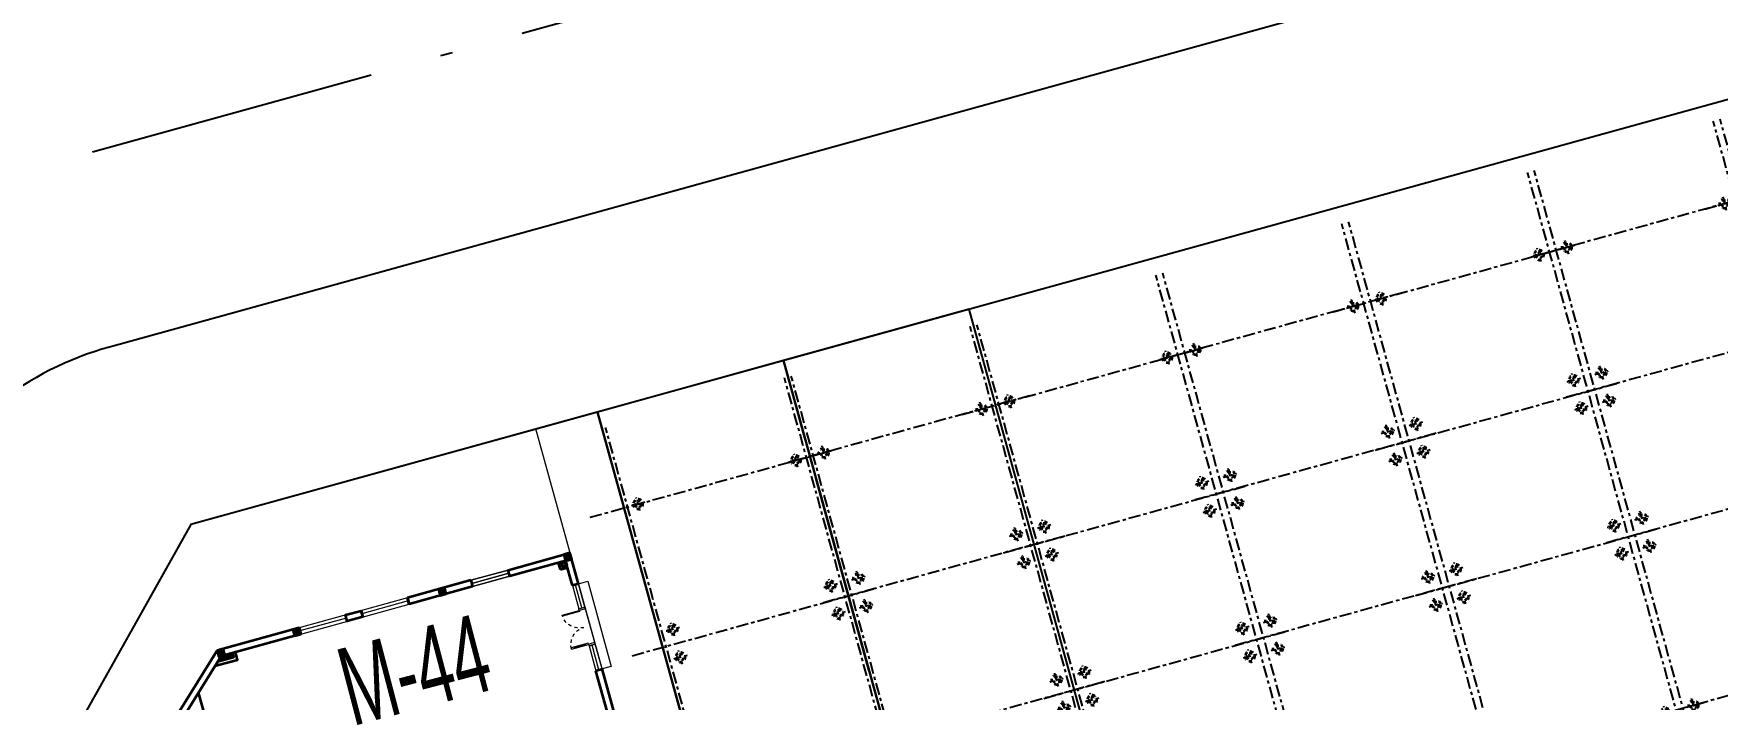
# Model space of a CAD drawing. Header units: metres. Extents: x 568006 to 1139366, y 2064802 to 4131555.
# Drawn here: x 568429.5 to 568482, y 2066380.7 to 2066401.4 of the extents above; entities that cross this region are included whole.
import ezdxf
from ezdxf.enums import TextEntityAlignment as Align
from ezdxf.xclip import XClip

# ---------------------------------------------------------------- set-up
doc = ezdxf.new("R2010")
doc.units = ezdxf.units.M
doc.header["$XCLIPFRAME"] = 0
for name, pattern in [('ACAD_ISO10W100', [18.5, 12, -3, 0.5, -3]), ('CENTER', [2, 1.25, -0.25, 0.25, -0.25]), ('CENTER2', [1.125, 0.75, -0.125, 0.125, -0.125]), ('HIDDEN', [0.375, 0.25, -0.125])]:
    doc.linetypes.add(name, pattern=pattern)
doc.layers.get('0').update_dxf_attribs({"linetype": 'CONTINUOUS'})
for name, color, linetype, lineweight in [('-CONCRETE', 1, 'CONTINUOUS', 35), ('-DIM', 9, 'CONTINUOUS', 13), ('-DOOR', 137, 'CONTINUOUS', 9), ('-LINE1', 7, 'CONTINUOUS', 18), ('-WALL', 4, 'CONTINUOUS', 35), ('hung-demlonha', 7, 'CONTINUOUS', 15)]:
    doc.layers.add(name, color=color, linetype=linetype, lineweight=lineweight)
for name, color, linetype in [('01.AXIS', 160, 'CENTER2'), ('CDC.01.AXIS', 160, 'CENTER2'), ('ChiaLo', 128, 'CENTER'), ('datOlienke', 42, 'CONTINUOUS'), ('ghi_chu', 7, 'CONTINUOUS'), ('LogDg', 7, 'CONTINUOUS'), ('LoLK', 6, 'CONTINUOUS'), ('TimDg', 222, 'CONTINUOUS'), ('ViaHeS', 32, 'CONTINUOUS')]:
    doc.layers.add(name, color=color, linetype=linetype)
doc.styles.add('kieuchuDim', font='arial.ttf', dxfattribs={"width": 0.75})
doc.styles.add('QH1', font='arialbd.ttf', dxfattribs={"width": 0.8})

# ---------------------------------------------------------------- blocks, each defined once
blk = doc.blocks.new('A$C758D662A')
at = {"linetype": 'HIDDEN', "ltscale": 500}
for radius in [300, 200]:
    blk.add_circle((0, 0), radius, dxfattribs=at)
at = {"layer": 'CDC.01.AXIS', "ltscale": 200}
for p, q in [((437, 0), (-437, 0)), ((0, 437), (0, -437))]:
    blk.add_line(p, q, dxfattribs=at)
blk = doc.blocks.new('MAU M1SH')
at = {"layer": '01.AXIS', "ltscale": 500}
for p, q in [((-370, 15724), (-370, -2671)), ((5410, 15724), (5410, -2671)), ((-1468, 14700), (6323, 14700)), ((-1468, 9100), (6323, 9100)), ((-1468, 4400), (6323, 4400)), ((-1575, -100), (6216, -100))]:
    blk.add_line(p, q, dxfattribs=at)
at = {"xscale": 0.5, "yscale": 0.5, "zscale": 0.5}
for p in [(-30, 14700), (5070, 14700), (-30, 9550), (5070, 9550), (-30, 8650), (5070, 8650), (-30, 4850), (5070, 4850), (-30, 3950), (5070, 3950), (-30, -100), (5070, -100)]:
    blk.add_blockref('A$C758D662A', p, dxfattribs=at)
blk = doc.blocks.new('*U268')
for p, q in [((-1110, 450), (-1150, 450)), ((-1110, 100), (-1150, 100)), ((-1130, 100), (-1130, 450)), ((-90, 450), (-50, 450)), ((-90, 100), (-50, 100)), ((-70, 100), (-70, 450))]:
    blk.add_line(p, q)
for points in [[(-1150, 0), (-1110, 0), (-1110, 550), (-1150, 550)], [(-50, 0), (-90, 0), (-90, 550), (-50, 550)], [(-1200, -200), (-1140, -200), (-1140, -40), (-1150, -40), (-1150, 0), (-1200, 0)], [(0, -200), (-60, -200), (-60, -40), (-50, -40), (-50, 0), (0, 0)]]:
    blk.add_lwpolyline(points, close=True)
at = {"linetype": 'HIDDEN', "ltscale": 0.1}
for centre, start, end in [((-1150, 0), 0, 90), ((-50, 0), 90, 180)]:
    blk.add_arc(centre, 550, start, end, dxfattribs=at)
blk = doc.blocks.new('A$C5C575821')
at = {"layer": '-CONCRETE'}
h = blk.add_hatch(color=256, dxfattribs=at)
h.dxf.hatch_style = 1
h.paths.add_polyline_path([(0, 200), (0, 0), (200, 0), (200, 200)])
blk.add_lwpolyline([(0, 0), (200, 0), (200, 200), (0, 200)], close=True, dxfattribs=at)
blk = doc.blocks.new('tmbc_khub')
at = {"layer": '-CONCRETE'}
for centre, radius in [((-270.33, 429.664), 0.055), ((-280.938, 426.74), 0.045), ((-280.829, 426.77), 0.045), ((-280.714, 426.802), 0.045)]:
    blk.add_circle(centre, radius, dxfattribs=at)
at = {"layer": '-DIM', "color": 6}
for p, q in [((-269.284, 434.417), (-258.617, 395.846)), ((-271.212, 433.884), (-260.545, 395.313))]:
    blk.add_line(p, q, dxfattribs=at)
at = {"layer": '-DOOR'}
for p, q in [((-272.069, 429.479), (-273.225, 429.159)), ((-273.225, 429.159), (-272.069, 429.479)), ((-272.042, 429.383), (-273.199, 429.063)), ((-273.199, 429.063), (-272.042, 429.383)), ((-272.016, 429.286), (-273.172, 428.966)), ((-273.172, 428.966), (-272.016, 429.286)), ((-269.142, 426.398), (-269.875, 429.048)), ((-275.175, 428.517), (-276.621, 428.117)), ((-277.103, 427.983), (-278.548, 427.583)), ((-277.129, 428.08), (-276.647, 428.213)), ((-277.076, 427.887), (-276.594, 428.021))]:
    blk.add_line(p, q, dxfattribs=at)
for points in [[(-269.675, 428.325), (-269.875, 429.048), (-270.067, 428.995), (-269.868, 428.272)], [(-278.521, 427.487), (-275.148, 428.42), (-275.201, 428.613), (-278.575, 427.68)], [(-269.142, 426.398), (-269.355, 427.169), (-269.548, 427.115), (-269.334, 426.344)]]:
    blk.add_lwpolyline(points, close=True, dxfattribs=at)
for points in [[(-269.771, 428.299), (-269.971, 429.021)], [(-269.238, 426.371), (-269.451, 427.142)]]:
    blk.add_lwpolyline(points, dxfattribs=at)
at = {"layer": '-LINE1'}
blk.add_lwpolyline([(-269.875, 429.048), (-269.586, 429.128), (-268.853, 426.477), (-269.142, 426.398)], dxfattribs=at)
at = {"layer": '-WALL'}
for p, q in [((-269.875, 429.048), (-270.141, 430.012)), ((-270.434, 429.495), (-270.493, 429.707)), ((-270.434, 429.495), (-270.222, 429.554)), ((-270.385, 429.581), (-270.425, 429.726)), ((-270.385, 429.581), (-270.241, 429.621)), ((-270.067, 428.995), (-270.281, 429.766)), ((-273.226, 429.159), (-275.201, 428.612)), ((-273.172, 428.966), (-275.148, 428.42)), ((-273.226, 429.159), (-273.172, 428.966)), ((-269.875, 429.048), (-270.067, 428.995)), ((-275.148, 428.42), (-275.201, 428.613)), ((-275.201, 428.612), (-275.148, 428.42)), ((-278.575, 427.679), (-281.131, 426.973)), ((-278.521, 427.486), (-281.002, 426.801)), ((-278.522, 427.488), (-278.575, 427.68)), ((-278.575, 427.679), (-278.521, 427.486)), ((-269.334, 426.344), (-269.142, 426.398)), ((-268.975, 425.043), (-269.334, 426.344)), ((-268.675, 424.711), (-269.142, 426.398)), ((-281.267, 424.132), (-281.703, 425.668))]:
    blk.add_line(p, q, dxfattribs=at)
at = {"layer": '-WALL', "color": 250}
for p, q in [((-277.076, 427.887), (-277.129, 428.079)), ((-276.594, 428.02), (-276.647, 428.213))]:
    blk.add_line(p, q, dxfattribs=at)
at = {"layer": '-WALL'}
for points in [[(-270.281, 429.766), (-272.016, 429.286), (-272.069, 429.479), (-270.141, 430.012)], [(-281.131, 426.973), (-282.775, 424.316), (-282.692, 424.023)], [(-282.499, 424.076), (-282.558, 424.286), (-281.002, 426.801)], [(-281.194, 426.491), (-280.49, 426.686), (-280.556, 426.924)], [(-280.652, 426.898), (-280.613, 426.755), (-281.116, 426.616)]]:
    blk.add_lwpolyline(points, dxfattribs=at)
for points in [[(-270.425, 429.726), (-270.281, 429.766), (-270.241, 429.621), (-270.385, 429.581)], [(-276.647, 428.213), (-276.594, 428.02), (-277.076, 427.887), (-277.129, 428.079)]]:
    blk.add_lwpolyline(points, close=True, dxfattribs=at)
at = {"layer": 'ChiaLo', "ltscale": 5}
for points in [[(-252.835, 397.447), (-263.497, 436)], [(-258.618, 395.847), (-269.28, 434.4)]]:
    blk.add_lwpolyline(points, dxfattribs=at)
at = {"layer": 'datOlienke'}
blk.add_lwpolyline([(-175.406, 455.189), (-181.926, 458.558), (-281.941, 430.899), (-285.395, 424.756), (-277.202, 395.895), (-271.017, 392.418), (-168.281, 420.831), (-165.162, 426.865)], close=True, dxfattribs=at)
at = {"layer": 'LogDg'}
blk.add_lwpolyline([(-291.432, 424.053), (-282.97, 394.244, 0.412228), (-273.142, 388.718), (-167.868, 417.832, 0.43702), (-162.478, 428.264), (-173.735, 459.389, 0.391769), (-183.391, 464.379), (-284.478, 436.422, 0.416202)], format="xyb", close=True, dxfattribs=at)
at = {"layer": 'LoLK'}
for points in [[(-257.714, 437.599), (-263.497, 436), (-258.166, 416.723), (-252.383, 418.322)], [(-263.497, 436), (-269.28, 434.4), (-266.348, 423.798), (-263.949, 415.124), (-258.166, 416.723)], [(-269.28, 434.4), (-281.941, 430.899), (-285.395, 424.756), (-283.756, 418.984), (-266.348, 423.798)], [(-269.28, 434.4), (-281.941, 430.899), (-285.395, 424.756), (-283.756, 418.984), (-266.348, 423.798)], [(-269.28, 434.4), (-281.941, 430.899), (-285.395, 424.756), (-283.756, 418.984), (-266.348, 423.798)]]:
    blk.add_lwpolyline(points, close=True, dxfattribs=at)
at = {"layer": 'TimDg', "linetype": 'ACAD_ISO10W100', "ltscale": 0.75}
blk.add_lwpolyline([(-637.358, 375.433), (-526.554, 386.851, 0.021218), (-484.582, 392.986), (-439.364, 401.567, 0.020567), (-399.317, 410.888), (-113.509, 489.93, 0.005041), (-80.47, 503.707, 0.001474), (-78.846, 504.409), (260.57, 652.356), (289.002, 667.327)], format="xyb", dxfattribs=at)
at = {"layer": 'ViaHeS'}
blk.add_lwpolyline([(-175.406, 455.189), (-181.926, 458.558), (-281.941, 430.899), (-285.395, 424.756), (-277.202, 395.895), (-271.017, 392.418), (-168.281, 420.831), (-165.162, 426.865)], close=True, dxfattribs=at)
at = {"layer": '-DOOR', "xscale": -0.001, "yscale": 0.001, "zscale": 0.001, "rotation": 105.4590240788002}
blk.add_blockref('*U268', (-269.548, 427.115), dxfattribs=at)
at = {"layer": '-WALL'}
for name, p, xscale, yscale, zscale, rotation in [('MAU M1SH', (-233.261, 441.043), -0.001, 0.001, 0.001, 195.4482670709982), ('MAU M1SH', (-234.189, 440.786), 0.001000000000000001, 0.001000000000000001, 0.001000000000000001, 195.4590239273867), ('MAU M1SH', (-244.827, 437.844), -0.001, 0.001, 0.001, 195.4482670709982), ('MAU M1SH', (-245.756, 437.588), 0.001000000000000001, 0.001000000000000001, 0.001000000000000001, 195.4590239273867), ('MAU M1SH', (-256.4, 434.643), -0.001, 0.0009999999999999998, 0.001, 195.4590240676284), ('MAU M1SH', (-257.325, 434.387), 0.001000000000000001, 0.001000000000000001, 0.001000000000000001, 195.4590239273867), ('MAU M1SH', (-267.964, 431.444), -0.001, 0.0009999999999999998, 0.001, 195.4590240676284), ('A$C5C575821', (-270.334, 429.959), 0.001, 0.001, 0.001, 285.4590240788002), ('A$C5C575821', (-274.237, 428.879), 0.001, 0.001, 0.001, 285.4590240788002), ('A$C5C575821', (-278.768, 427.626), 0.001, 0.001, 0.001, 285.4590240788002), ('A$C5C575821', (-281.131, 426.973), 0.001, 0.001, 0.001, 285.4590240788002)]:
    blk.add_blockref(name, p, dxfattribs=dict(at, xscale=xscale, yscale=yscale, zscale=zscale, rotation=rotation))
at = {"layer": 'ghi_chu', "lineweight": -2, "style": 'kieuchuDim', "width": 0.6}
blk.add_text('M-44', height=2.43, rotation=14.6755, dxfattribs=at).set_placement((-276.923, 424.611))
at = {"layer": 'hung-demlonha', "color": 7, "ltscale": 5, "style": 'QH1', "width": 0.65}
for tag, p in [('BT04', (-109.598, 191.643)), ('BT06', (-305.798, 171.199)), ('BT05', (-282.572, 137.244))]:
    blk.add_attdef(tag, text='', height=3.96, rotation=0, dxfattribs=at).set_placement(p, align=Align.CENTER)

msp = doc.modelspace()

# ---------------------------------------------------------------- block references
at = {"layer": 'ghi_chu'}
ref = msp.add_blockref('tmbc_khub', (568716.382, 2065955.242), dxfattribs=at)
XClip(ref).set_block_clipping_path([(-391.9901366149, 0), (0, 477.830198009)])

doc.saveas('drawing.dxf')
